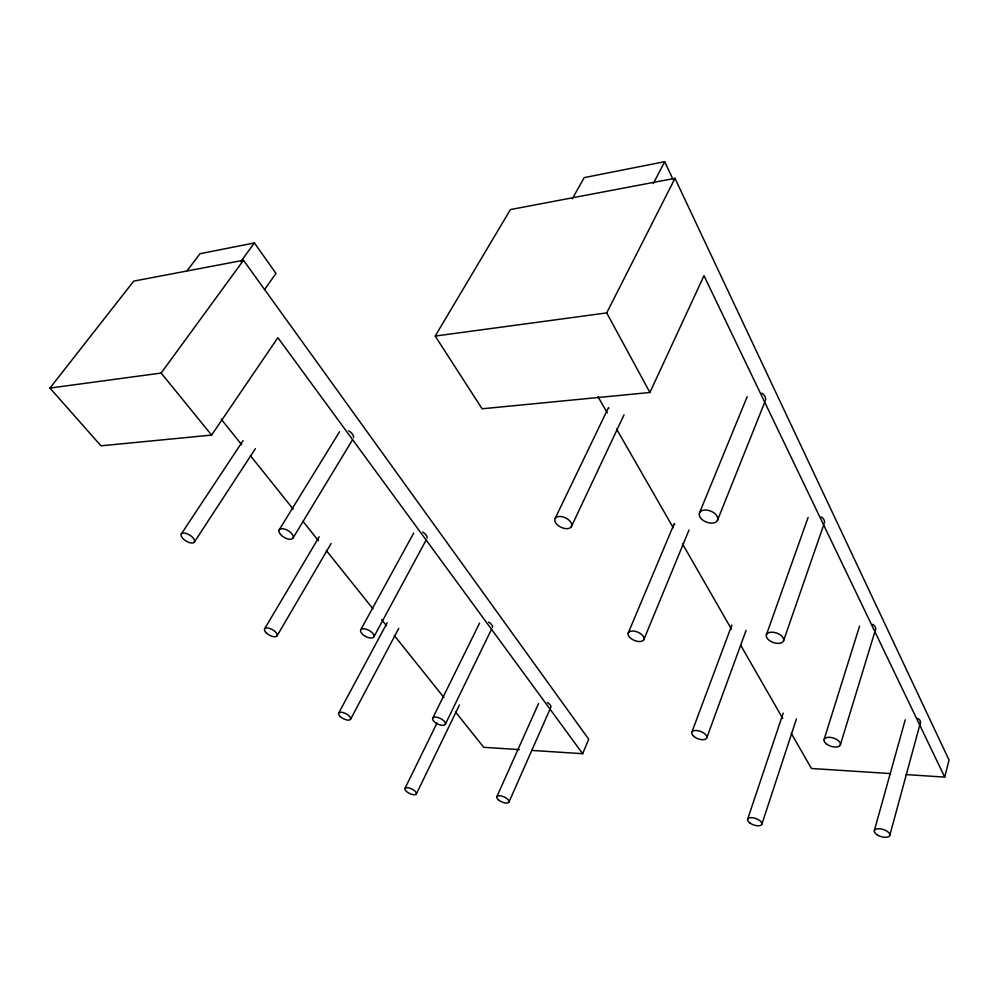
<?xml version="1.0" encoding="UTF-8"?>
<svg xmlns="http://www.w3.org/2000/svg" width="999" height="999" viewBox="0 0 999 999"><rect width="100%" height="100%" fill="white"/><g stroke="black" fill="none" stroke-linecap="round" stroke-linejoin="round"><path stroke-width="1.5" d="M944.717 777.097L949.05 760.077L674.974 178.334L510.427 209.578L435.202 336.064L482.105 408.791L649.912 392.482L703.983 275.712L944.717 777.097L905.981 774.587M889.847 835.214L920.479 722.477M874.362 830.494L905.244 719.779M840.396 744.792L875.574 629.345M824.075 739.585L859.552 626.161M761.9 824.138L796.44 718.943M747.589 819.342L783.191 713.111M783.516 640.946A9.103 5.02 19.3 0 0 772.414 632.192A9.103 5.02 19.3 0 0 769.03 640.209A9.103 5.02 19.3 0 0 783.516 640.946L823.8 524.637M766.433 634.665L808.104 517.42M706.743 737.936L746.103 630.319M691.82 732.267L731.842 625.074M717.444 520.467A9.753 5.907 21.5 0 0 706.38 510.064A9.753 5.907 21.5 0 0 701.723 519.23A9.753 5.907 21.5 0 0 717.444 520.467L764.897 401.835M699.55 512.762L747.19 396.678M643.806 639.697A8.492 4.495 22.7 0 0 633.878 631.081A8.492 4.495 22.7 0 0 630.431 638.074A8.492 4.495 22.7 0 0 643.806 639.697L689.035 529.97M582.667 753.696L588.723 739.235L243.494 260.264L133.754 281.106L49.95 388.074L100.986 445.829L211.601 435.077L277.872 337.674L582.667 753.696L531.68 750.411M628.259 632.916L674.25 523.613M508.953 802.097L550.824 707.304A6.356 3.022 24.2 0 0 547.327 702.522M496.828 796.715L538.548 703.583M571.353 526.698A9.103 5.22 25.5 0 0 561.475 516.595A9.103 5.22 25.5 0 0 556.93 524.425A9.103 5.22 25.5 0 0 571.353 526.698L624.025 414.885M555.119 518.493L608.478 407.604M416.333 794.043A6.344 2.535 25.8 0 0 408.928 787.899A6.344 2.535 25.8 0 0 406.718 791.707A6.344 2.535 25.8 0 0 416.333 794.043L459.428 704.969M445.304 724.362A7.018 3.097 25.9 0 0 437.212 717.307A7.018 3.097 25.9 0 0 434.577 721.99A7.018 3.097 25.9 0 0 445.304 724.362L491.583 629.12M404.982 788.411L436.963 723.126M432.742 718.106L479.582 623.101M649.912 392.482L606.705 312.912L674.974 178.334M653.383 183.454L664.672 161.688L673.139 179.62M350.624 719.193L398.738 628.408M338.624 713.211L387.237 622.652M373.776 637.062A7.468 3.484 28 0 0 365.759 629.07A7.468 3.484 28 0 0 362.3 634.053A7.468 3.484 28 0 0 373.776 637.062L426.248 539.822M360.764 629.745L413.698 533.066M572.29 198.801L584.19 177.622L664.672 161.688M277.073 635.839L331.094 543.556M264.573 628.883L319.193 536.8M293.057 537.974L352.547 439.76M279.083 530.044L339.548 431.73M194.33 542.132A7.692 3.496 31.7 0 0 186.251 533.491A7.692 3.496 31.7 0 0 182.879 538.511A7.692 3.496 31.7 0 0 194.33 542.132L255.382 448.651M181.294 533.978L243.057 440.684M264.598 289.523L275.986 273.401L254.408 242.944L200 253.709L187.163 270.654M240.821 261.526L254.408 242.944M49.95 388.074L161.151 373.052L243.494 260.264M435.202 336.064L606.705 312.912M519.318 749.612L483.766 747.314L455.569 712.062M890.484 773.588L811.438 768.481L791.258 733.328M161.151 373.052L211.601 435.077M221.216 419.168L241.633 444.692M250.387 455.631L293.169 509.103M302.897 521.253L318.456 540.709M326.236 550.424L372.914 608.766M381.668 619.705L386.526 625.774M394.305 635.501L443.906 697.489M597.951 396.615L607.267 412.849M616.583 429.071L673.264 527.784M682.579 544.005L731.48 629.195M740.796 645.429L782.716 718.443M608.716 408.454A8.591 5.532 25.4 0 1 608.703 407.854M762 393.131A9.178 6.219 20.5 0 1 765.471 400.387M674.775 524.637A8.042 4.808 22.2 0 1 674.65 524.138M821.303 516.895A8.604 5.32 18 0 1 824.312 523.164M872.776 624.313A8.129 4.595 16.7 0 1 875.399 629.782M917.881 718.418A7.705 4.008 16.1 0 1 920.191 723.226M488.499 622.065A6.706 3.372 26 0 1 492.407 627.397M422.727 532.092A7.13 3.771 28.4 0 1 427.097 538.086M348.676 430.819A7.642 4.221 31.5 0 1 353.609 437.574M693.793 736.363A7.98 3.896 21 0 0 706.568 738.298A7.98 3.896 21 0 0 697.502 730.594A7.98 3.896 21 0 0 693.793 736.363M826.435 743.968A8.566 4.296 18.1 0 0 840.221 745.192A8.566 4.296 18.1 0 0 830.044 737.349A8.566 4.296 18.1 0 0 826.435 743.968M749.912 823.014A7.555 3.409 19.9 0 0 761.787 824.462A7.555 3.409 19.9 0 0 752.547 817.706A7.555 3.409 19.9 0 0 749.912 823.014M877.022 834.739A8.104 3.721 17.4 0 0 889.747 835.576A8.104 3.721 17.4 0 0 879.42 828.745A8.104 3.721 17.4 0 0 877.022 834.739M498.476 799.874A6.631 2.772 24.4 0 0 508.803 802.347A6.631 2.772 24.4 0 0 501.386 795.953A6.631 2.772 24.4 0 0 498.476 799.874M340.222 716.545A6.706 2.81 27.4 0 0 350.474 719.442A6.706 2.81 27.4 0 0 343.181 712.599A6.706 2.81 27.4 0 0 340.222 716.545M265.946 632.529A7.155 3.134 29.3 0 0 276.885 636.101A7.155 3.134 29.3 0 0 269.668 628.421A7.155 3.134 29.3 0 0 265.946 632.529M280.557 534.502A8.042 3.921 30.6 0 0 292.844 538.311A8.042 3.921 30.6 0 0 284.852 529.17A8.042 3.921 30.6 0 0 280.557 534.502"/></g></svg>
